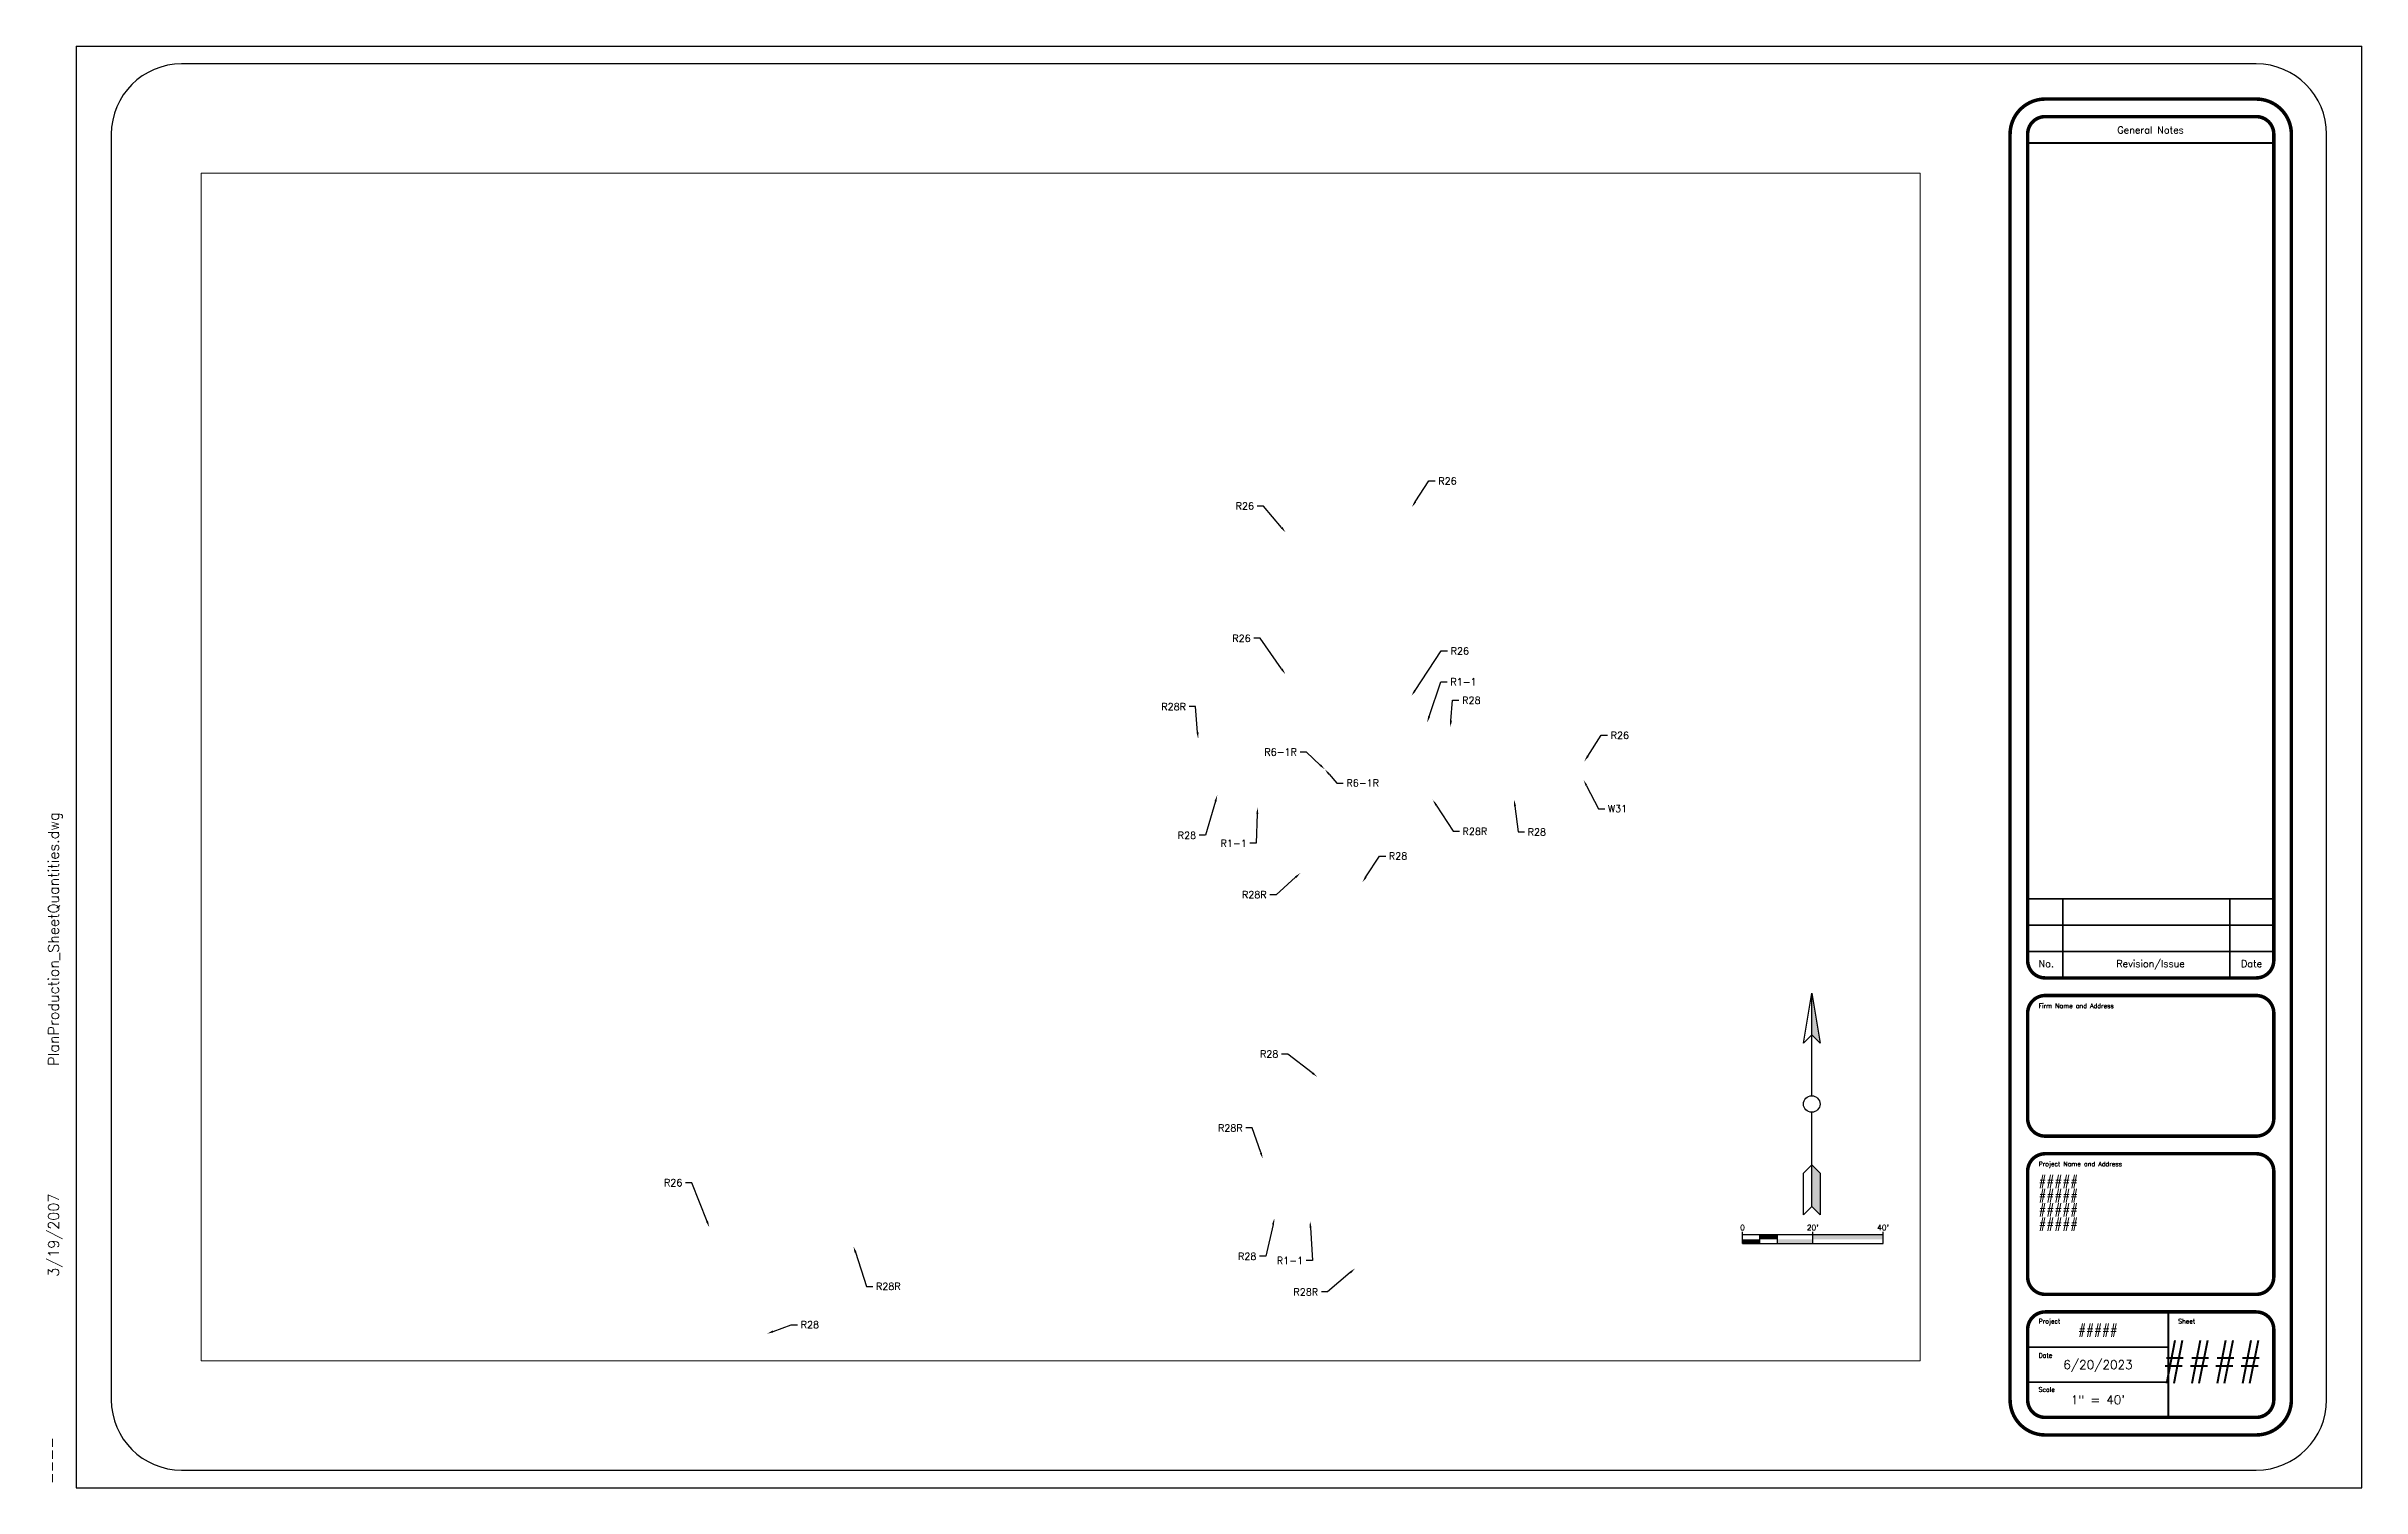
# Paper-space layout 'Sheet-01' of a CAD drawing. Header units: feet. Extents: x 0.3 to 33.2, y 0.8 to 21.2.
# The model-space entities are those that its viewports show. They can reach past a viewport. Long polylines and large blocks are cut down to what shows.
import ezdxf
from ezdxf import colors
from ezdxf.entities.mleader import LeaderData, LeaderLine
from ezdxf.enums import TextEntityAlignment as Align
from ezdxf.math import Vec2, Vec3

# ---------------------------------------------------------------- set-up
doc = ezdxf.new("R2010")
doc.units = ezdxf.units.FT
doc.header["$MEASUREMENT"] = 0
doc.layers.add('G-ANNO-NOTE', color=7, linetype='Continuous')
doc.layers.add('G-ANNO-TITL', color=7, linetype='Continuous')
doc.layers.add('G-ANNO-VP', color=11, linetype='Continuous', plot=False)
doc.styles.add('Roman', font='romans')
doc.styles.get("Standard").update_dxf_attribs({"font": 'simplex.shx'})

# ---------------------------------------------------------------- blocks, each defined once
blk = doc.blocks.new('ANSI D Title Block')
at = {"layer": 'G-ANNO-TITL'}
for p, q in [((2, 20.5), (2, 0)), ((2, 20.5), (34.5, 20.5)), ((34.5, 0), (34.5, 20.5)), ((33, 20.25), (3.5, 20.25)), ((2.5, 19.25), (2.5, 1.25)), ((34, 1.25), (34, 19.25)), ((2, 0), (34.5, 0)), ((3.5, 0.25), (33, 0.25))]:
    blk.add_line(p, q, dxfattribs=at)
at = {"layer": 'G-ANNO-TITL', "const_width": 0.05}
for points in [[(30, 0.75), (33, 0.75, 0.414214), (33.5, 1.25), (33.5, 19.25, 0.414214), (33, 19.75), (30, 19.75, 0.414214), (29.5, 19.25), (29.5, 1.25, 0.414214)], [(30, 7.25), (33, 7.25, 0.414214), (33.25, 7.5), (33.25, 19.25, 0.414214), (33, 19.5), (30, 19.5, 0.414214), (29.75, 19.25), (29.75, 7.5, 0.414214)], [(30, 5), (33, 5, 0.414214), (33.25, 5.25), (33.25, 6.75, 0.414214), (33, 7), (30, 7, 0.414214), (29.75, 6.75), (29.75, 5.25, 0.414214)], [(30, 2.75), (33, 2.75, 0.414214), (33.25, 3), (33.25, 4.5, 0.414214), (33, 4.75), (30, 4.75, 0.414214), (29.75, 4.5), (29.75, 3, 0.414214)], [(30, 1), (33, 1, 0.414214), (33.25, 1.25), (33.25, 2.25, 0.414214), (33, 2.5), (30, 2.5, 0.414214), (29.75, 2.25), (29.75, 1.25, 0.414214)]]:
    blk.add_lwpolyline(points, format="xyb", close=True, dxfattribs=at)
at = {"layer": 'G-ANNO-TITL', "const_width": 0.025}
for points in [[(29.75, 19.125), (33.25, 19.125)], [(29.75, 8.375), (33.25, 8.375)], [(30.25, 7.25), (30.25, 8.375)], [(32.625, 7.25), (32.625, 8.375)], [(29.75, 8), (33.25, 8)], [(29.75, 7.625), (33.25, 7.625)], [(31.75, 1), (31.75, 2.5)], [(29.75, 2), (31.75, 2)], [(29.75, 1.5), (31.75, 1.5)]]:
    blk.add_lwpolyline(points, dxfattribs=at)
at = {"layer": 'G-ANNO-TITL'}
for centre, start, end in [((3.5, 19.25), 90, 180), ((33, 19.25), 0, 90), ((3.5, 1.25), 180, 270), ((33, 1.25), 270, 0)]:
    blk.add_arc(centre, 1, start, end, dxfattribs=at)
at = {"layer": 'G-ANNO-TITL', "style": 'Roman'}
for s, p in [('General Notes', (31.498, 19.308)), ('No.', (30.014, 7.453)), ('Revision/Issue', (31.498, 7.453)), ('Date', (32.934, 7.453))]:
    blk.add_text(s, height=0.1, dxfattribs=at).set_placement(p, align=Align.MIDDLE_CENTER)
for s, p in [('Firm Name and Address', (29.905, 6.821)), ('Project Name and Address', (29.905, 4.571)), ('Project', (29.905, 2.335)), ('Sheet', (31.89, 2.335)), ('Date', (29.905, 1.849)), ('Scale', (29.905, 1.363))]:
    blk.add_text(s, height=0.065, dxfattribs=at).set_placement(p)
at = {"layer": 'G-ANNO-TITL', "color": 0, "style": 'Roman', "flags": 8}
for tag, p in [('PROJECTNAME', (29.905, 4.252)), ('PROJECTADDRESS1', (29.905, 4.05)), ('PROJECTADDRESS2', (29.905, 3.848)), ('PROJECTADDRESS3', (29.905, 3.645))]:
    blk.add_attdef(tag, p, '', height=0.125, dxfattribs=at)
at = {"layer": 'G-ANNO-TITL', "style": 'Roman', "flags": 8}
for tag, p in [('PROJECTNAME', (30.75, 2.2)), ('DATE', (30.75, 1.7))]:
    blk.add_attdef(tag, text='', height=0.125, dxfattribs=at).set_placement(p, align=Align.MIDDLE_CENTER)
at = {"layer": 'G-ANNO-TITL', "style": 'Roman'}
blk.add_attdef('SCALE', text='', height=0.125, dxfattribs=at).set_placement((30.75, 1.2), align=Align.MIDDLE_CENTER)
blk = doc.blocks.new('North')
at = {"linetype": 'Continuous'}
for points in [[(0, 0.984), (0.118, 0.866), (0, 1.575)], [(0, -0.866), (0, -1.457), (0.118, -1.575), (0.118, -0.984)]]:
    blk.add_hatch(color=256, dxfattribs=at).paths.add_polyline_path(points)
for points in [[(0, 0.984), (-0.118, 0.866), (0, 1.575), (0.118, 0.866), (0, 0.984)], [(0, 0.118), (0, 1.575)], [(0, -1.457), (0, -0.118)], [(0, -0.866), (0.118, -0.984), (0.118, -1.575), (0, -1.457), (-0.118, -1.575), (-0.118, -0.984), (0, -0.866)]]:
    blk.add_lwpolyline(points, dxfattribs=at)
blk.add_circle((0, 0), 0.118, dxfattribs=at)
blk = doc.blocks.new('*U5')
for p, q in [((0, 0.125), (0, 0.165)), ((2, 0.125), (0, 0.125)), ((0, 0), (0, 0.125)), ((0, 0), (2, 0)), ((0.25, 0), (0.25, 0.125)), ((0.5, 0), (0.5, 0.125)), ((1, 0.125), (1, 0.165)), ((1, 0), (1, 0.125)), ((2, 0.125), (2, 0.165)), ((2, 0), (2, 0.125))]:
    blk.add_line(p, q)
for points in [[(0, 0.06), (0, 0), (0.25, 0.06), (0.25, 0)], [(0.25, 0.125), (0.25, 0.06), (0.5, 0.125), (0.5, 0.06)], [(0.5, 0.06), (0.5, 0), (1, 0.06), (1, 0)], [(1, 0.125), (1, 0.06), (2, 0.125), (2, 0.06)]]:
    blk.add_solid(points)
for s, p in [('0', (0.001, 0.165)), ('0', (0.001, 0.165)), ("20'", (1, 0.165)), ("40'", (2, 0.165))]:
    blk.add_text(s, height=0.0781).set_placement(p, align=Align.BOTTOM_CENTER)

msp = doc.modelspace()

# ---------------------------------------------------------------- leaders
at = {"layer": 'G-ANNO-NOTE'}
ml = msp.add_multileader_mtext('Standard', dxfattribs=at)
ml.set_content('R26', color=256)
ml.set_leader_properties()
ml.build(insert=Vec2(0, 0))
ml.multileader.update_dxf_attribs({"dogleg_length": 0.18, "arrow_head_size": 3.6, "scale": 20})
ctx = ml.context
ctx.base_point, ctx.scale, ctx.arrow_head_size, ctx.landing_gap_size = Vec3(1155.9, 1378.6), 20, 3.6, 1.8
notes = []
notes.append((ctx, [(0, (1, 1, 0), (1152.3, 1378.6), (1, 0), 3.6, [(0, [(1142.7, 1363.7)], 0, [])])]))
ctx.mtext.insert, ctx.mtext.flow_direction = Vec3(1157.7, 1380.6), 5
ctx.mtext.has_bg_fill, ctx.mtext.bg_color, ctx.mtext.bg_scale_factor, ctx.mtext.bg_transparency, ctx.mtext.use_window_bg_color = 1, -1027028792, 1.5, 0, 1
ml = msp.add_multileader_mtext('Standard', dxfattribs=at)
ml.set_content('R26', color=256)
ml.set_leader_properties()
ml.build(insert=Vec2(0, 0))
ml.multileader.update_dxf_attribs({"dogleg_length": 0.18, "arrow_head_size": 3.6, "scale": 20})
ctx = ml.context
ctx.base_point, ctx.scale, ctx.arrow_head_size, ctx.landing_gap_size = Vec3(1040.8, 1364.3), 20, 3.6, 1.8
ctx.text_align_type = 2
notes.append((ctx, [(1, (1, 1, 0), (1058.3, 1364.3), (-1, 0), 3.6, [(0, [(1070.9, 1349.3)], 0, [])])]))
ctx.mtext.insert, ctx.mtext.alignment, ctx.mtext.flow_direction = Vec3(1052.9, 1366.3), 3, 5
ctx.mtext.has_bg_fill, ctx.mtext.bg_color, ctx.mtext.bg_scale_factor, ctx.mtext.bg_transparency, ctx.mtext.use_window_bg_color = 1, -1027028792, 1.5, 0, 1
ml = msp.add_multileader_mtext('Standard', dxfattribs=at)
ml.set_content('R26', color=256)
ml.set_leader_properties()
ml.build(insert=Vec2(0, 0))
ml.multileader.update_dxf_attribs({"dogleg_length": 0.18, "arrow_head_size": 3.6, "scale": 20})
ctx = ml.context
ctx.base_point, ctx.scale, ctx.arrow_head_size, ctx.landing_gap_size = Vec3(1038.9, 1289.1), 20, 3.6, 1.8
ctx.text_align_type = 2
notes.append((ctx, [(1, (1, 1, 0), (1056.4, 1289.1), (-1, 0), 3.6, [(0, [(1070.7, 1268.7)], 0, [])])]))
ctx.mtext.insert, ctx.mtext.alignment, ctx.mtext.flow_direction = Vec3(1051, 1291.1), 3, 5
ctx.mtext.has_bg_fill, ctx.mtext.bg_color, ctx.mtext.bg_scale_factor, ctx.mtext.bg_transparency, ctx.mtext.use_window_bg_color = 1, -1027028792, 1.5, 0, 1
ml = msp.add_multileader_mtext('Standard', dxfattribs=at)
ml.set_content('R1-1', color=256)
ml.set_leader_properties()
ml.build(insert=Vec2(0, 0))
ml.multileader.update_dxf_attribs({"dogleg_length": 0.18, "arrow_head_size": 3.6, "scale": 20})
ctx = ml.context
ctx.base_point, ctx.scale, ctx.arrow_head_size, ctx.landing_gap_size = Vec3(1162.8, 1264.3), 20, 3.6, 1.8
notes.append((ctx, [(0, (1, 1, 0), (1159.2, 1264.3), (1, 0), 3.6, [(0, [(1151.4, 1241.2)], 0, [])])]))
ctx.mtext.insert, ctx.mtext.flow_direction = Vec3(1164.6, 1266.3), 5
ctx.mtext.has_bg_fill, ctx.mtext.bg_color, ctx.mtext.bg_scale_factor, ctx.mtext.bg_transparency, ctx.mtext.use_window_bg_color = 1, -1027028792, 1.5, 0, 1
ml = msp.add_multileader_mtext('Standard', dxfattribs=at)
ml.set_content('R28R', color=256)
ml.set_leader_properties()
ml.build(insert=Vec2(0, 0))
ml.multileader.update_dxf_attribs({"dogleg_length": 0.18, "arrow_head_size": 3.6, "scale": 20})
ctx = ml.context
ctx.base_point, ctx.scale, ctx.arrow_head_size, ctx.landing_gap_size = Vec3(998.1, 1250.2), 20, 3.6, 1.8
ctx.text_align_type = 2
notes.append((ctx, [(1, (1, 1, 0), (1019.6, 1250.2), (-1, 0), 3.6, [(0, [(1021.1, 1231.9)], 0, [])])]))
ctx.mtext.insert, ctx.mtext.alignment, ctx.mtext.flow_direction = Vec3(1014.2, 1252.2), 3, 5
ctx.mtext.has_bg_fill, ctx.mtext.bg_color, ctx.mtext.bg_scale_factor, ctx.mtext.bg_transparency, ctx.mtext.use_window_bg_color = 1, -1027028792, 1.5, 0, 1
ml = msp.add_multileader_mtext('Standard', dxfattribs=at)
ml.set_content('R26', color=256)
ml.set_leader_properties()
ml.build(insert=Vec2(0, 0))
ml.multileader.update_dxf_attribs({"dogleg_length": 0.18, "arrow_head_size": 3.6, "scale": 20})
ctx = ml.context
ctx.base_point, ctx.scale, ctx.arrow_head_size, ctx.landing_gap_size = Vec3(1254, 1233.9), 20, 3.6, 1.8
notes.append((ctx, [(0, (1, 1, 0), (1250.4, 1233.9), (1, 0), 3.6, [(0, [(1240.8, 1219)], 0, [])])]))
ctx.mtext.insert, ctx.mtext.flow_direction = Vec3(1255.8, 1235.9), 5
ctx.mtext.has_bg_fill, ctx.mtext.bg_color, ctx.mtext.bg_scale_factor, ctx.mtext.bg_transparency, ctx.mtext.use_window_bg_color = 1, -1027028792, 1.5, 0, 1
ml = msp.add_multileader_mtext('Standard', dxfattribs=at)
ml.set_content('R6-1R', color=256)
ml.set_leader_properties()
ml.build(insert=Vec2(0, 0))
ml.multileader.update_dxf_attribs({"dogleg_length": 0.18, "arrow_head_size": 3.6, "scale": 20})
ctx = ml.context
ctx.base_point, ctx.scale, ctx.arrow_head_size, ctx.landing_gap_size = Vec3(1103.7, 1206.7), 20, 3.6, 1.8
notes.append((ctx, [(0, (1, 1, 0), (1100.1, 1206.7), (1, 0), 3.6, [(0, [(1093.2, 1214.5)], 0, [])])]))
ctx.mtext.insert, ctx.mtext.flow_direction = Vec3(1105.5, 1208.7), 5
ctx.mtext.has_bg_fill, ctx.mtext.bg_color, ctx.mtext.bg_scale_factor, ctx.mtext.bg_transparency, ctx.mtext.use_window_bg_color = 1, -1027028792, 1.5, 0, 1
ml = msp.add_multileader_mtext('Standard', dxfattribs=at)
ml.set_content('W31', color=256)
ml.set_leader_properties()
ml.build(insert=Vec2(0, 0))
ml.multileader.update_dxf_attribs({"dogleg_length": 0.18, "arrow_head_size": 3.6, "scale": 20})
ctx = ml.context
ctx.base_point, ctx.scale, ctx.arrow_head_size, ctx.landing_gap_size = Vec3(1252.4, 1192.1), 20, 3.6, 1.8
notes.append((ctx, [(0, (1, 1, 0), (1248.8, 1192.1), (1, 0), 3.6, [(0, [(1240.4, 1208.4)], 0, [])])]))
ctx.mtext.insert, ctx.mtext.flow_direction = Vec3(1254.2, 1194.1), 5
ctx.mtext.has_bg_fill, ctx.mtext.bg_color, ctx.mtext.bg_scale_factor, ctx.mtext.bg_transparency, ctx.mtext.use_window_bg_color = 1, -1027028792, 1.5, 0, 1
ml = msp.add_multileader_mtext('Standard', dxfattribs=at)
ml.set_content('R1-1', color=256)
ml.set_leader_properties()
ml.build(insert=Vec2(0, 0))
ml.multileader.update_dxf_attribs({"dogleg_length": 0.18, "arrow_head_size": 3.6, "scale": 20})
ctx = ml.context
ctx.base_point, ctx.scale, ctx.arrow_head_size, ctx.landing_gap_size = Vec3(1034.1, 1172.5), 20, 3.6, 1.8
ctx.text_align_type = 2
notes.append((ctx, [(1, (1, 1, 0), (1054.2, 1172.5), (-1, 0), 3.6, [(0, [(1054.9, 1192.8)], 0, [])])]))
ctx.mtext.insert, ctx.mtext.alignment, ctx.mtext.flow_direction = Vec3(1048.8, 1174.5), 3, 5
ctx.mtext.has_bg_fill, ctx.mtext.bg_color, ctx.mtext.bg_scale_factor, ctx.mtext.bg_transparency, ctx.mtext.use_window_bg_color = 1, -1027028792, 1.5, 0, 1
ml = msp.add_multileader_mtext('Standard', dxfattribs=at)
ml.set_content('R28R', color=256)
ml.set_leader_properties()
ml.build(insert=Vec2(0, 0))
ml.multileader.update_dxf_attribs({"dogleg_length": 0.18, "arrow_head_size": 3.6, "scale": 20})
ctx = ml.context
ctx.base_point, ctx.scale, ctx.arrow_head_size, ctx.landing_gap_size = Vec3(1169.7, 1179.3), 20, 3.6, 1.8
notes.append((ctx, [(0, (1, 1, 0), (1166.1, 1179.3), (1, 0), 3.6, [(0, [(1154.6, 1197.2)], 0, [])])]))
ctx.mtext.insert, ctx.mtext.flow_direction = Vec3(1171.5, 1181.3), 5
ctx.mtext.has_bg_fill, ctx.mtext.bg_color, ctx.mtext.bg_scale_factor, ctx.mtext.bg_transparency, ctx.mtext.use_window_bg_color = 1, -1027028792, 1.5, 0, 1
ml = msp.add_multileader_mtext('Standard', dxfattribs=at)
ml.set_content('R28', color=256)
ml.set_leader_properties()
ml.build(insert=Vec2(0, 0))
ml.multileader.update_dxf_attribs({"dogleg_length": 0.18, "arrow_head_size": 3.6, "scale": 20})
ctx = ml.context
ctx.base_point, ctx.scale, ctx.arrow_head_size, ctx.landing_gap_size = Vec3(1206.8, 1178.9), 20, 3.6, 1.8
notes.append((ctx, [(0, (1, 1, 0), (1203.2, 1178.9), (1, 0), 3.6, [(0, [(1200.9, 1197.2)], 0, [])])]))
ctx.mtext.insert, ctx.mtext.flow_direction = Vec3(1208.6, 1180.9), 5
ctx.mtext.has_bg_fill, ctx.mtext.bg_color, ctx.mtext.bg_scale_factor, ctx.mtext.bg_transparency, ctx.mtext.use_window_bg_color = 1, -1027028792, 1.5, 0, 1
ml = msp.add_multileader_mtext('Standard', dxfattribs=at)
ml.set_content('R28', color=256)
ml.set_leader_properties()
ml.build(insert=Vec2(0, 0))
ml.multileader.update_dxf_attribs({"dogleg_length": 0.18, "arrow_head_size": 3.6, "scale": 20})
ctx = ml.context
ctx.base_point, ctx.scale, ctx.arrow_head_size, ctx.landing_gap_size = Vec3(1127.8, 1165.2), 20, 3.6, 1.8
notes.append((ctx, [(0, (1, 1, 0), (1124.2, 1165.2), (1, 0), 3.6, [(0, [(1114.6, 1150.3)], 0, [])])]))
ctx.mtext.insert, ctx.mtext.flow_direction = Vec3(1129.6, 1167.2), 5
ctx.mtext.has_bg_fill, ctx.mtext.bg_color, ctx.mtext.bg_scale_factor, ctx.mtext.bg_transparency, ctx.mtext.use_window_bg_color = 1, -1027028792, 1.5, 0, 1
ml = msp.add_multileader_mtext('Standard', dxfattribs=at)
ml.set_content('R28R', color=256)
ml.set_leader_properties()
ml.build(insert=Vec2(0, 0))
ml.multileader.update_dxf_attribs({"dogleg_length": 0.18, "arrow_head_size": 3.6, "scale": 20})
ctx = ml.context
ctx.base_point, ctx.scale, ctx.arrow_head_size, ctx.landing_gap_size = Vec3(1044, 1143.2), 20, 3.6, 1.8
ctx.text_align_type = 2
notes.append((ctx, [(1, (1, 1, 0), (1065.5, 1143.2), (-1, 0), 3.6, [(0, [(1079.2, 1155.5)], 0, [])])]))
ctx.mtext.insert, ctx.mtext.alignment, ctx.mtext.flow_direction = Vec3(1060.1, 1145.2), 3, 5
ctx.mtext.has_bg_fill, ctx.mtext.bg_color, ctx.mtext.bg_scale_factor, ctx.mtext.bg_transparency, ctx.mtext.use_window_bg_color = 1, -1027028792, 1.5, 0, 1
ml = msp.add_multileader_mtext('Standard', dxfattribs=at)
ml.set_content('R28', color=256)
ml.set_leader_properties()
ml.build(insert=Vec2(0, 0))
ml.multileader.update_dxf_attribs({"dogleg_length": 0.18, "arrow_head_size": 3.6, "scale": 20})
ctx = ml.context
ctx.base_point, ctx.scale, ctx.arrow_head_size, ctx.landing_gap_size = Vec3(1054.6, 1052.5), 20, 3.6, 1.8
ctx.text_align_type = 2
notes.append((ctx, [(1, (1, 1, 0), (1072.2, 1052.5), (-1, 0), 3.6, [(0, [(1088.9, 1039.6)], 0, [])])]))
ctx.mtext.insert, ctx.mtext.alignment, ctx.mtext.flow_direction = Vec3(1066.8, 1054.5), 3, 5
ctx.mtext.has_bg_fill, ctx.mtext.bg_color, ctx.mtext.bg_scale_factor, ctx.mtext.bg_transparency, ctx.mtext.use_window_bg_color = 1, -1027028792, 1.5, 0, 1
ml = msp.add_multileader_mtext('Standard', dxfattribs=at)
ml.set_content('R28R', color=256)
ml.set_leader_properties()
ml.build(insert=Vec2(0, 0))
ml.multileader.update_dxf_attribs({"dogleg_length": 0.18, "arrow_head_size": 3.6, "scale": 20})
ctx = ml.context
ctx.base_point, ctx.scale, ctx.arrow_head_size, ctx.landing_gap_size = Vec3(1030.4, 1010.5), 20, 3.6, 1.8
ctx.text_align_type = 2
notes.append((ctx, [(1, (1, 1, 0), (1051.9, 1010.5), (-1, 0), 3.6, [(0, [(1057.9, 993.1)], 0, [])])]))
ctx.mtext.insert, ctx.mtext.alignment, ctx.mtext.flow_direction = Vec3(1046.5, 1012.5), 3, 5
ctx.mtext.has_bg_fill, ctx.mtext.bg_color, ctx.mtext.bg_scale_factor, ctx.mtext.bg_transparency, ctx.mtext.use_window_bg_color = 1, -1027028792, 1.5, 0, 1
ml = msp.add_multileader_mtext('Standard', dxfattribs=at)
ml.set_content('R26', color=256)
ml.set_leader_properties()
ml.build(insert=Vec2(0, 0))
ml.multileader.update_dxf_attribs({"dogleg_length": 0.18, "arrow_head_size": 3.6, "scale": 20})
ctx = ml.context
ctx.base_point, ctx.scale, ctx.arrow_head_size, ctx.landing_gap_size = Vec3(715.7, 979.3), 20, 3.6, 1.8
ctx.text_align_type = 2
notes.append((ctx, [(1, (1, 1, 0), (733.2, 979.3), (-1, 0), 3.6, [(0, [(743.1, 954)], 0, [])])]))
ctx.mtext.insert, ctx.mtext.alignment, ctx.mtext.flow_direction = Vec3(727.8, 981.3), 3, 5
ctx.mtext.has_bg_fill, ctx.mtext.bg_color, ctx.mtext.bg_scale_factor, ctx.mtext.bg_transparency, ctx.mtext.use_window_bg_color = 1, -1027028792, 1.5, 0, 1
ml = msp.add_multileader_mtext('Standard', dxfattribs=at)
ml.set_content('R1-1', color=256)
ml.set_leader_properties()
ml.build(insert=Vec2(0, 0))
ml.multileader.update_dxf_attribs({"dogleg_length": 0.18, "arrow_head_size": 3.6, "scale": 20})
ctx = ml.context
ctx.base_point, ctx.scale, ctx.arrow_head_size, ctx.landing_gap_size = Vec3(1066.1, 935.1), 20, 3.6, 1.8
ctx.text_align_type = 2
notes.append((ctx, [(1, (1, 1, 0), (1086.2, 935.1), (-1, 0), 3.6, [(0, [(1084.8, 957.5)], 0, [])])]))
ctx.mtext.insert, ctx.mtext.alignment, ctx.mtext.flow_direction = Vec3(1080.8, 937.1), 3, 5
ctx.mtext.has_bg_fill, ctx.mtext.bg_color, ctx.mtext.bg_scale_factor, ctx.mtext.bg_transparency, ctx.mtext.use_window_bg_color = 1, -1027028792, 1.5, 0, 1
ml = msp.add_multileader_mtext('Standard', dxfattribs=at)
ml.set_content('R28R', color=256)
ml.set_leader_properties()
ml.build(insert=Vec2(0, 0))
ml.multileader.update_dxf_attribs({"dogleg_length": 0.18, "arrow_head_size": 3.6, "scale": 20})
ctx = ml.context
ctx.base_point, ctx.scale, ctx.arrow_head_size, ctx.landing_gap_size = Vec3(836.1, 920.4), 20, 3.6, 1.8
notes.append((ctx, [(0, (1, 1, 0), (832.5, 920.4), (1, 0), 3.6, [(0, [(825.1, 943.2)], 0, [])])]))
ctx.mtext.insert, ctx.mtext.flow_direction = Vec3(837.9, 922.4), 5
ctx.mtext.has_bg_fill, ctx.mtext.bg_color, ctx.mtext.bg_scale_factor, ctx.mtext.bg_transparency, ctx.mtext.use_window_bg_color = 1, -1027028792, 1.5, 0, 1
ml = msp.add_multileader_mtext('Standard', dxfattribs=at)
ml.set_content('R28', color=256)
ml.set_leader_properties()
ml.build(insert=Vec2(0, 0))
ml.multileader.update_dxf_attribs({"dogleg_length": 0.18, "arrow_head_size": 3.6, "scale": 20})
ctx = ml.context
ctx.base_point, ctx.scale, ctx.arrow_head_size, ctx.landing_gap_size = Vec3(793.3, 898.6), 20, 3.6, 1.8
notes.append((ctx, [(0, (1, 1, 0), (789.7, 898.6), (1, 0), 3.6, [(0, [(776, 893.5)], 0, [])])]))
ctx.mtext.insert, ctx.mtext.flow_direction = Vec3(795.1, 900.6), 5
ctx.mtext.has_bg_fill, ctx.mtext.bg_color, ctx.mtext.bg_scale_factor, ctx.mtext.bg_transparency, ctx.mtext.use_window_bg_color = 1, -1027028792, 1.5, 0, 1
for ctx, leaders in notes:
    for number, flags, end, landing, length, lines in leaders:
        leader = LeaderData()
        leader.index, (leader.has_last_leader_line, leader.has_dogleg_vector, leader.attachment_direction) = number, flags
        leader.last_leader_point, leader.dogleg_vector, leader.dogleg_length = Vec3(end), Vec3(landing), length
        for number, points, colour, breaks in lines:
            line = LeaderLine()
            line.index, line.vertices, line.color, line.breaks = number, Vec3.list(points), colors.encode_raw_color(colour), breaks
            leader.lines.append(line)
        ctx.leaders.append(leader)

# ---------------------------------------------------------------- next in the draw order: leaders
ml = msp.add_multileader_mtext('Standard', dxfattribs=at)
ml.set_content('R26', color=256)
ml.set_leader_properties()
ml.build(insert=Vec2(0, 0))
ml.multileader.update_dxf_attribs({"dogleg_length": 0.18, "arrow_head_size": 3.6, "scale": 20})
ctx = ml.context
ctx.base_point, ctx.scale, ctx.arrow_head_size, ctx.landing_gap_size = Vec3(1163, 1281.9), 20, 3.6, 1.8
notes = []
notes.append((ctx, [(0, (1, 1, 0), (1159.4, 1281.9), (1, 0), 3.6, [(0, [(1142.5, 1256.4)], 0, [])])]))
ctx.mtext.insert, ctx.mtext.flow_direction = Vec3(1164.8, 1283.9), 5
ctx.mtext.has_bg_fill, ctx.mtext.bg_color, ctx.mtext.bg_scale_factor, ctx.mtext.bg_transparency, ctx.mtext.use_window_bg_color = 1, -1027028792, 1.5, 0, 1
ml = msp.add_multileader_mtext('Standard', dxfattribs=at)
ml.set_content('R6-1R', color=256)
ml.set_leader_properties()
ml.build(insert=Vec2(0, 0))
ml.multileader.update_dxf_attribs({"dogleg_length": 0.18, "arrow_head_size": 3.6, "scale": 20})
ctx = ml.context
ctx.base_point, ctx.scale, ctx.arrow_head_size, ctx.landing_gap_size = Vec3(1057, 1224.3), 20, 3.6, 1.8
ctx.text_align_type = 2
notes.append((ctx, [(1, (1, 1, 0), (1082.7, 1224.3), (-1, 0), 3.6, [(0, [(1093.2, 1214.5)], 0, [])])]))
ctx.mtext.insert, ctx.mtext.alignment, ctx.mtext.flow_direction = Vec3(1077.3, 1226.3), 3, 5
ctx.mtext.has_bg_fill, ctx.mtext.bg_color, ctx.mtext.bg_scale_factor, ctx.mtext.bg_transparency, ctx.mtext.use_window_bg_color = 1, -1027028792, 1.5, 0, 1
ml = msp.add_multileader_mtext('Standard', dxfattribs=at)
ml.set_content('R28', color=256)
ml.set_leader_properties()
ml.build(insert=Vec2(0, 0))
ml.multileader.update_dxf_attribs({"dogleg_length": 0.18, "arrow_head_size": 3.6, "scale": 20})
ctx = ml.context
ctx.base_point, ctx.scale, ctx.arrow_head_size, ctx.landing_gap_size = Vec3(1007.7, 1177), 20, 3.6, 1.8
ctx.text_align_type = 2
notes.append((ctx, [(1, (1, 1, 0), (1025.4, 1177), (-1, 0), 3.6, [(0, [(1032, 1199.8)], 0, [])])]))
ctx.mtext.insert, ctx.mtext.alignment, ctx.mtext.flow_direction = Vec3(1020, 1179), 3, 5
ctx.mtext.has_bg_fill, ctx.mtext.bg_color, ctx.mtext.bg_scale_factor, ctx.mtext.bg_transparency, ctx.mtext.use_window_bg_color = 1, -1027028792, 1.5, 0, 1
ml = msp.add_multileader_mtext('Standard', dxfattribs=at)
ml.set_content('R28', color=256)
ml.set_leader_properties()
ml.build(insert=Vec2(0, 0))
ml.multileader.update_dxf_attribs({"dogleg_length": 0.18, "arrow_head_size": 3.6, "scale": 20})
ctx = ml.context
ctx.base_point, ctx.scale, ctx.arrow_head_size, ctx.landing_gap_size = Vec3(1042, 937.5), 20, 3.6, 1.8
ctx.text_align_type = 2
notes.append((ctx, [(1, (1, 1, 0), (1059.7, 937.5), (-1, 0), 3.6, [(0, [(1064.5, 959.1)], 0, [])])]))
ctx.mtext.insert, ctx.mtext.alignment, ctx.mtext.flow_direction = Vec3(1054.3, 939.5), 3, 5
ctx.mtext.has_bg_fill, ctx.mtext.bg_color, ctx.mtext.bg_scale_factor, ctx.mtext.bg_transparency, ctx.mtext.use_window_bg_color = 1, -1027028792, 1.5, 0, 1
ml = msp.add_multileader_mtext('Standard', dxfattribs=at)
ml.set_content('R28R', color=256)
ml.set_leader_properties()
ml.build(insert=Vec2(0, 0))
ml.multileader.update_dxf_attribs({"dogleg_length": 0.18, "arrow_head_size": 3.6, "scale": 20})
ctx = ml.context
ctx.base_point, ctx.scale, ctx.arrow_head_size, ctx.landing_gap_size = Vec3(1073.3, 917.2), 20, 3.6, 1.8
ctx.text_align_type = 2
notes.append((ctx, [(1, (1, 1, 0), (1094.8, 917.2), (-1, 0), 3.6, [(0, [(1110.4, 930.6)], 0, [])])]))
ctx.mtext.insert, ctx.mtext.alignment, ctx.mtext.flow_direction = Vec3(1089.4, 919.2), 3, 5
ctx.mtext.has_bg_fill, ctx.mtext.bg_color, ctx.mtext.bg_scale_factor, ctx.mtext.bg_transparency, ctx.mtext.use_window_bg_color = 1, -1027028792, 1.5, 0, 1
for ctx, leaders in notes:
    for number, flags, end, landing, length, lines in leaders:
        leader = LeaderData()
        leader.index, (leader.has_last_leader_line, leader.has_dogleg_vector, leader.attachment_direction) = number, flags
        leader.last_leader_point, leader.dogleg_vector, leader.dogleg_length = Vec3(end), Vec3(landing), length
        for number, points, colour, breaks in lines:
            line = LeaderLine()
            line.index, line.vertices, line.color, line.breaks = number, Vec3.list(points), colors.encode_raw_color(colour), breaks
            leader.lines.append(line)
        ctx.leaders.append(leader)

# ---------------------------------------------------------------- next in the draw order: leaders
ml = msp.add_multileader_mtext('Standard', dxfattribs=at)
ml.set_content('R28', color=256)
ml.set_leader_properties()
ml.build(insert=Vec2(0, 0))
ml.multileader.update_dxf_attribs({"dogleg_length": 0.18, "arrow_head_size": 3.6, "scale": 20})
ctx = ml.context
ctx.base_point, ctx.scale, ctx.arrow_head_size, ctx.landing_gap_size = Vec3(1169.5, 1253.8), 20, 3.6, 1.8
notes = []
notes.append((ctx, [(0, (1, 1, 0), (1165.9, 1253.8), (1, 0), 3.6, [(0, [(1164.6, 1238.6)], 0, [])])]))
ctx.mtext.insert, ctx.mtext.flow_direction = Vec3(1171.3, 1255.8), 5
ctx.mtext.has_bg_fill, ctx.mtext.bg_color, ctx.mtext.bg_scale_factor, ctx.mtext.bg_transparency, ctx.mtext.use_window_bg_color = 1, -1027028792, 1.5, 0, 1
for ctx, leaders in notes:
    for number, flags, end, landing, length, lines in leaders:
        leader = LeaderData()
        leader.index, (leader.has_last_leader_line, leader.has_dogleg_vector, leader.attachment_direction) = number, flags
        leader.last_leader_point, leader.dogleg_vector, leader.dogleg_length = Vec3(end), Vec3(landing), length
        for number, points, colour, breaks in lines:
            line = LeaderLine()
            line.index, line.vertices, line.color, line.breaks = number, Vec3.list(points), colors.encode_raw_color(colour), breaks
            leader.lines.append(line)
        ctx.leaders.append(leader)

psp = doc.layouts.new('Sheet-01')

# ---------------------------------------------------------------- block references
ref = psp.add_blockref('ANSI D Title Block', (-1.25, 0.75))
ref.add_attrib('PROJECTNAME', '#####', (28.655, 5.052), dxfattribs={"layer": 'G-ANNO-TITL', "color": 0, "height": 0.125, "style": 'Roman'})
ref.add_attrib('PROJECTADDRESS1', '#####', (28.655, 4.85), dxfattribs={"layer": 'G-ANNO-TITL', "color": 0, "height": 0.125, "style": 'Roman'})
ref.add_attrib('PROJECTADDRESS2', '#####', (28.655, 4.648), dxfattribs={"layer": 'G-ANNO-TITL', "color": 0, "height": 0.125, "style": 'Roman'})
ref.add_attrib('PROJECTADDRESS3', '#####', (28.655, 4.445), dxfattribs={"layer": 'G-ANNO-TITL', "color": 0, "height": 0.125, "style": 'Roman'})
ref.add_attrib('PROJECTNAME', '#####', dxfattribs={"layer": 'G-ANNO-TITL', "height": 0.125, "style": 'Roman'}).set_placement((29.5, 3), align=Align.MIDDLE_CENTER)
ref.add_attrib('DATE', '6/20/2023', dxfattribs={"layer": 'G-ANNO-TITL', "height": 0.125, "style": 'Roman'}).set_placement((29.5, 2.5), align=Align.MIDDLE_CENTER)
ref.add_attrib('SCALE', '1" = 40\'', dxfattribs={"layer": 'G-ANNO-TITL', "height": 0.125, "style": 'Roman'}).set_placement((29.5, 2), align=Align.MIDDLE_CENTER)
for name, p in [('North', (25.43, 6.207)), ('*U5', (24.444, 4.222))]:
    psp.add_blockref(name, p)

# ---------------------------------------------------------------- texts
at = {"insert": (31.125, 2.5), "char_height": 0.4, "width": 1.39965, "attachment_point": 5}
psp.add_mtext('####', dxfattribs=at)
at = {"layer": 'G-ANNO-TITL', "color": 0, "char_height": 0.15, "attachment_point": 7, "rotation": 90, "style": 'Roman'}
for s, insert, width in [('PlanProduction_SheetQuantities.dwg', (0.554, 6.75), 5.93), ('3/19/2007', (0.554, 3.75), 2.57515), ('----', (0.476, 0.802), 2.57515)]:
    psp.add_mtext(s, dxfattribs=dict(at, insert=insert, width=width))

# ---------------------------------------------------------------- viewports
at = {"layer": 'G-ANNO-VP', "view_target_point": (6, 4.5)}
psp.add_viewport(center=(14.75, 11), size=(24.44, 16.89325), view_center_point=(936.945, 1211.355), view_height=675.72992, dxfattribs=at)

doc.saveas('drawing.dxf')
